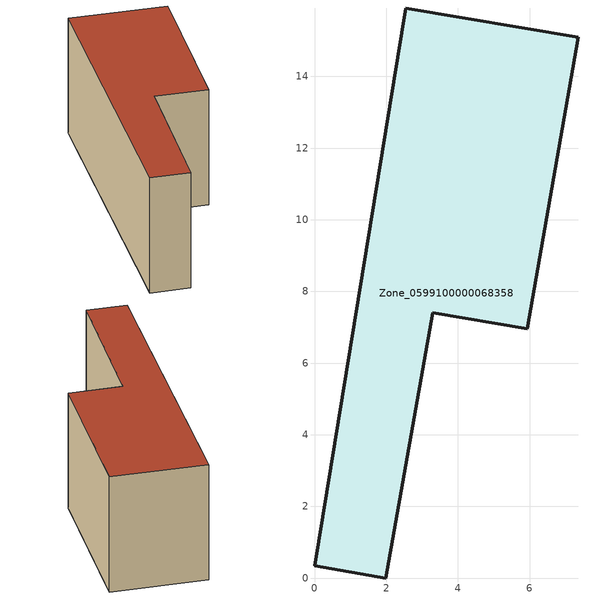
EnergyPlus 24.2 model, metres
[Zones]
Zone_0599100000068358
 floor ground (C_G): 0,0.34 2.55,15.91 7.36,15.09 5.94,6.96 3.3,7.41 1.98,0 z0
 wall outside (C_F): 2.55,15.91 0,0.34 1.98,0 3.3,7.41 5.94,6.96 7.36,15.09 2.55,15.91 z0:6.33
 roof outside (C_R): 7.36,15.09 2.55,15.91 0,0.34 1.98,0 3.3,7.41 5.94,6.96 z6.33
[BUILDING]
Pand.0599100000068358: North Axis=0; Terrain=City; Loads Convergence Tolerance Value=0.04; Temperature Convergence Tolerance Value=0.4; Solar Distribution=FullExterior; Maximum Number of Warmup Days=25; Minimum Number of Warmup Days=1
[Site:Location]
Rotterdam.The.Hague.AP_ZH_NLD Design_Conditions: Latitude=51.96; Longitude=4.45; Time Zone=1; Elevation=-4.5
[SITE:GROUNDTEMPERATURE:BUILDINGSURFACE]
18, 18, 18, 18, 18, 18, 18, 18, 18, 18, 18, 18
[MATERIAL] Thermal Absorptance=0.9; Solar Absorptance=0.7; Visible Absorptance=0.7
Name | Roughness | Thickness | Conductivity | Density | Specific Heat
G.TI.1946 | MediumSmooth | 0.15 | 1 | 540 | 1210
F.TI.1946 | Rough | 0.3 | 0.857143 | 1920 | 840
R.TI.1946 | MediumRough | 0.2 | 0.1 | 1500 | 1000
[CONSTRUCTION]
C_G: G.TI.1946
C_F: F.TI.1946
C_R: R.TI.1946
[ZONE]
Zone_0599100000068358: Type=1; Multiplier=1; Ceiling Height=Autocalculate; Volume=Autocalculate; Floor Area=autocalculate; Part of Total Floor Area=Yes
[ZONEINFILTRATION:DESIGNFLOWRATE]
Infil_Zone_0599100000068358: Zone or ZoneList or Space or SpaceList=Zone_0599100000068358; Schedule=AlwaysOn; Design Flow Rate Calculation Method=Flow/Area; Flow Rate per Floor Area=0.003; Constant Term Coefficient=1; Temperature Term Coefficient=0; Velocity Term Coefficient=0; Velocity Squared Term Coefficient=0
[HVACTEMPLATE:ZONE:IDEALLOADSAIRSYSTEM]
Zone_0599100000068358: Maximum Heating Supply Air Temperature=50; Minimum Cooling Supply Air Temperature=13; Maximum Heating Supply Air Humidity Ratio=0.0156; Minimum Cooling Supply Air Humidity Ratio=0.0077; Heating Limit=NoLimit; Cooling Limit=NoLimit; Dehumidification Control Type=ConstantSensibleHeatRatio; Cooling Sensible Heat Ratio=0.7; Dehumidification Setpoint=60; Humidification Control Type=None; Humidification Setpoint=30; Outdoor Air Method=None; Outdoor Air Flow Rate per Person=0.00944; Outdoor Air Flow Rate per Zone Floor Area=0; Outdoor Air Flow Rate per Zone=0; Demand Controlled Ventilation Type=None; Outdoor Air Economizer Type=NoEconomizer; Heat Recovery Type=None; Sensible Heat Recovery Effectiveness=0.7; Latent Heat Recovery Effectiveness=0.65
[ZONECONTROL:THERMOSTAT]
ThermostatControl_Zone_0599100000068358: Zone or ZoneList=Zone_0599100000068358; Control Type Schedule=DualSetpointControlType; Control 1=Thermostat_Zone_0599100000068358; Temperature Difference Between Cutout And Setpoint=0
[THERMOSTATSETPOINT:DUALSETPOINT]
Thermostat_Zone_0599100000068358: Heating Setpoint Temperature Schedule=HeatingSetpoint_Zone_0599100000068358; Cooling Setpoint Temperature Schedule=CoolingSetpoint_Zone_0599100000068358
[SCHEDULE:COMPACT]
HeatingSetpoint_Zone_0599100000068358: Through: 12/31, For: AllDays, Until: 24:00, 21
CoolingSetpoint_Zone_0599100000068358: Through: 12/31, For: AllDays, Until: 24:00, 24
DualSetpointControlType: Through: 12/31, For: AllDays, Until: 24:00, 4
AlwaysOn: Through: 12/31, For: AllDays, Until: 24:00, 1
